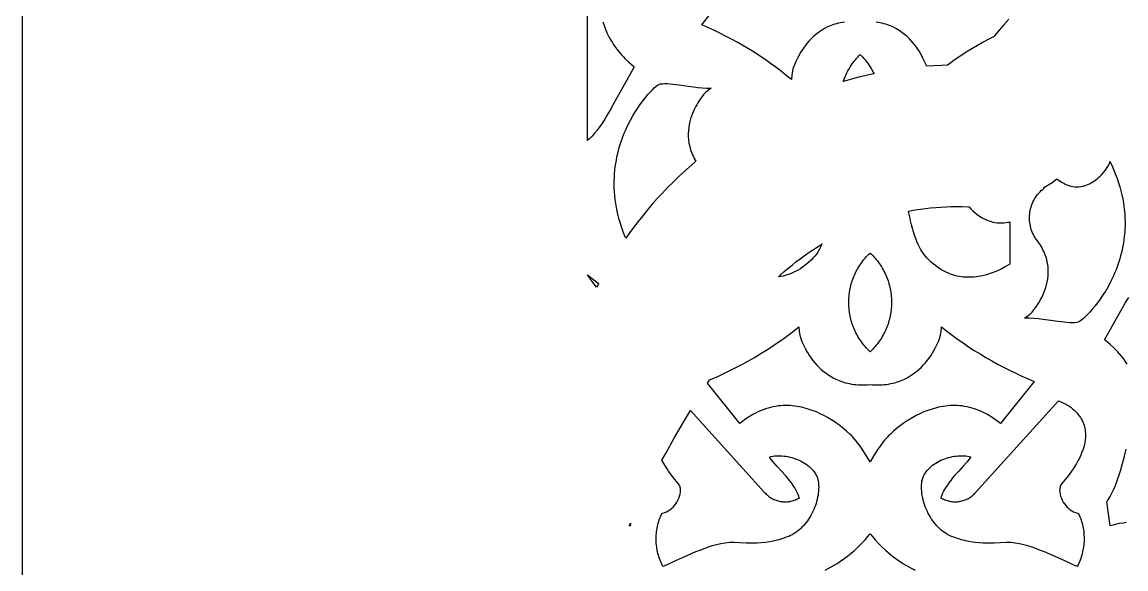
# Model space of a CAD drawing. Extents: x -350 to 350, y -780 to 780.
# Drawn here: x -350 to -193.8, y 438.1 to 515.5 of the extents above; entities that cross this region are included whole.
import ezdxf

# ---------------------------------------------------------------- set-up
doc = ezdxf.new("R2010")
doc.units = 0
doc.layers.add('BITMAP_LAYER', color=18, linetype='CONTINUOUS')
doc.layers.add('LAYER_1', color=18, linetype='CONTINUOUS')

msp = doc.modelspace()

# ---------------------------------------------------------------- linework, layer by layer
at = {"layer": 'BITMAP_LAYER'}
msp.add_lwpolyline([(-350, -780), (350, -780), (350, 780), (-350, 780)], close=True, dxfattribs=at)
at = {"layer": 'LAYER_1'}
for points in [[(-267.8, 515.49), (-267.64, 514.95), (-267.45, 514.44), (-267.25, 513.95), (-267.02, 513.48), (-266.77, 513.03), (-266.52, 512.6), (-266.25, 512.19), (-265.98, 511.81), (-265.71, 511.45), (-265.43, 511.12), (-265.17, 510.81), (-264.9, 510.52), (-264.65, 510.26), (-264.2, 509.82), (-263.82, 509.48), (-263.55, 509.25), (-263.41, 509.14), (-264.44, 507.24), (-265.4, 505.48), (-266.29, 503.88), (-266.71, 503.15), (-267.12, 502.46), (-267.51, 501.81), (-267.89, 501.21), (-268.27, 500.66), (-268.63, 500.16), (-268.98, 499.71), (-269.33, 499.31), (-269.5, 499.14), (-269.67, 498.97), (-269.83, 498.82), (-270, 498.69), (-270, 535.1)], [(-233.64, 515.46), (-233.93, 515.41), (-234.22, 515.36), (-234.49, 515.3), (-234.76, 515.22), (-235.03, 515.15), (-235.28, 515.06), (-235.53, 514.96), (-235.77, 514.86), (-236.01, 514.76), (-236.46, 514.52), (-236.89, 514.27), (-237.29, 513.99), (-237.67, 513.7), (-238.02, 513.39), (-238.35, 513.08), (-238.66, 512.75), (-238.94, 512.42), (-239.21, 512.08), (-239.45, 511.75), (-239.68, 511.42), (-239.88, 511.09), (-240.06, 510.77), (-240.23, 510.46), (-240.51, 509.88), (-240.72, 509.38), (-240.87, 508.97), (-241, 508.53), (-241.05, 508.23), (-241.08, 507.92), (-241.14, 507.32), (-241.86, 507.91), (-242.6, 508.49), (-243.34, 509.05), (-244.09, 509.6), (-244.86, 510.14), (-245.63, 510.66), (-246.41, 511.17), (-247.2, 511.66), (-248, 512.14), (-248.81, 512.6), (-249.63, 513.05), (-250.45, 513.48), (-251.28, 513.89), (-252.12, 514.29), (-252.96, 514.67), (-253.81, 515.04), (-249.2, 521.02)], [(-210.38, 515.84), (-211.07, 515.07), (-211.74, 514.29), (-212.4, 513.49), (-212.45, 513.42), (-213.18, 513.05), (-213.99, 512.6), (-214.8, 512.14), (-215.6, 511.66), (-216.39, 511.17), (-217.17, 510.66), (-217.95, 510.14), (-218.71, 509.6), (-219.07, 509.33), (-219.89, 509.31), (-220.97, 509.26), (-222.01, 509.19), (-222.08, 509.38), (-222.29, 509.88), (-222.57, 510.46), (-222.74, 510.77), (-222.92, 511.09), (-223.13, 511.42), (-223.35, 511.75), (-223.59, 512.08), (-223.86, 512.42), (-224.14, 512.75), (-224.45, 513.08), (-224.78, 513.39), (-225.13, 513.7), (-225.51, 513.99), (-225.91, 514.27), (-226.34, 514.52), (-226.79, 514.76), (-227.03, 514.86), (-227.27, 514.96), (-227.52, 515.06), (-227.78, 515.15), (-228.04, 515.22), (-228.31, 515.3), (-228.59, 515.36), (-228.87, 515.41), (-229.16, 515.46)], [(-193.61, 467.04), (-193.89, 467.45), (-194.17, 467.83), (-194.45, 468.19), (-194.73, 468.52), (-195.01, 468.83), (-195.28, 469.12), (-195.54, 469.38), (-196.02, 469.82), (-196.41, 470.16), (-196.69, 470.39), (-196.83, 470.5), (-195.76, 472.41), (-194.77, 474.16), (-193.85, 475.76), (-193.41, 476.49)], [(-193.74, 444.62), (-194.19, 444.56), (-194.66, 444.49), (-195.12, 444.39), (-195.59, 444.27), (-196.04, 444.14), (-196.49, 447.57), (-196.45, 447.64), (-196.31, 447.85), (-196.04, 448.29), (-195.79, 448.77), (-195.55, 449.26), (-195.33, 449.77), (-195.13, 450.3), (-194.94, 450.84), (-194.76, 451.38), (-194.59, 451.93), (-194.29, 453), (-194.01, 454.04), (-193.77, 454.99)], [(-236.38, 437.87), (-235.93, 438.11), (-235.49, 438.35), (-235.07, 438.59), (-234.66, 438.84), (-234.27, 439.1), (-233.89, 439.36), (-233.53, 439.62), (-233.18, 439.89), (-232.85, 440.16), (-232.23, 440.69), (-231.67, 441.21), (-231.17, 441.71), (-230.72, 442.19), (-230.34, 442.64), (-230, 443.05), (-229.67, 442.64), (-229.28, 442.19), (-228.84, 441.71), (-228.33, 441.21), (-227.77, 440.69), (-227.15, 440.16), (-226.82, 439.89), (-226.48, 439.62), (-226.11, 439.36), (-225.74, 439.1), (-225.35, 438.84), (-224.94, 438.59), (-224.52, 438.35), (-224.08, 438.11), (-223.62, 437.87)]]:
    msp.add_lwpolyline(points, dxfattribs=at)
for points in [[(-231.22, 510.67), (-231.05, 510.48), (-230.88, 510.3), (-230.72, 510.11), (-230.56, 509.91), (-230.41, 509.72), (-230.26, 509.52), (-230.12, 509.31), (-229.99, 509.11), (-229.86, 508.9), (-229.74, 508.69), (-229.62, 508.48), (-229.51, 508.26), (-229.45, 508.13), (-229.51, 508.12), (-230.55, 507.89), (-231.59, 507.64), (-232.62, 507.37), (-233.64, 507.08), (-233.8, 507.03), (-233.76, 507.15), (-233.68, 507.37), (-233.59, 507.6), (-233.5, 507.82), (-233.4, 508.04), (-233.29, 508.26), (-233.18, 508.48), (-233.06, 508.69), (-232.94, 508.9), (-232.81, 509.11), (-232.68, 509.31), (-232.54, 509.52), (-232.39, 509.72), (-232.24, 509.91), (-232.09, 510.11), (-231.92, 510.3), (-231.76, 510.48), (-231.58, 510.67), (-231.4, 510.85)], [(-258.7, 506.74), (-258.33, 506.71), (-257.93, 506.67), (-257.05, 506.55), (-256.06, 506.41), (-254.97, 506.27), (-254.38, 506.2), (-253.77, 506.15), (-253.13, 506.1), (-252.47, 506.08), (-252.86, 505.81), (-253.24, 505.53), (-253.33, 505.43), (-253.52, 505.23), (-253.76, 504.92), (-254.05, 504.52), (-254.37, 504.04), (-254.53, 503.76), (-254.69, 503.47), (-254.85, 503.16), (-255, 502.83), (-255.14, 502.49), (-255.28, 502.13), (-255.4, 501.75), (-255.51, 501.36), (-255.59, 500.96), (-255.66, 500.55), (-255.71, 500.12), (-255.73, 499.68), (-255.73, 499.24), (-255.7, 498.78), (-255.63, 498.32), (-255.53, 497.85), (-255.47, 497.61), (-255.4, 497.37), (-255.32, 497.13), (-255.22, 496.89), (-255.12, 496.65), (-255.01, 496.41), (-254.89, 496.16), (-254.75, 495.92), (-254.66, 495.76), (-254.82, 495.63), (-255.61, 494.94), (-256.4, 494.23), (-257.17, 493.5), (-257.92, 492.77), (-258.67, 492.02), (-259.4, 491.25), (-260.12, 490.47), (-260.82, 489.67), (-261.51, 488.87), (-262.18, 488.04), (-262.84, 487.21), (-263.49, 486.36), (-264.12, 485.5), (-264.57, 484.86), (-264.69, 485.14), (-264.93, 485.75), (-265.14, 486.34), (-265.33, 486.93), (-265.5, 487.52), (-265.65, 488.09), (-265.78, 488.67), (-265.9, 489.23), (-265.99, 489.79), (-266.07, 490.34), (-266.13, 490.88), (-266.17, 491.42), (-266.2, 491.95), (-266.21, 492.47), (-266.21, 492.99), (-266.19, 493.5), (-266.16, 494), (-266.12, 494.49), (-266.06, 494.97), (-265.99, 495.45), (-265.91, 495.92), (-265.82, 496.38), (-265.72, 496.83), (-265.61, 497.27), (-265.49, 497.7), (-265.37, 498.13), (-265.23, 498.55), (-265.09, 498.95), (-264.94, 499.35), (-264.78, 499.74), (-264.62, 500.12), (-264.28, 500.85), (-263.93, 501.55), (-263.57, 502.2), (-263.2, 502.81), (-262.82, 503.38), (-262.45, 503.91), (-262.09, 504.39), (-261.74, 504.83), (-261.41, 505.23), (-261.09, 505.57), (-260.8, 505.87), (-260.55, 506.13), (-260.32, 506.33), (-260.14, 506.48), (-260, 506.58), (-259.91, 506.63), (-259.78, 506.67), (-259.65, 506.69), (-259.36, 506.73), (-259.04, 506.75)], [(-195.77, 495.11), (-195.5, 494.5), (-195.26, 493.9), (-195.04, 493.3), (-194.84, 492.71), (-194.66, 492.13), (-194.51, 491.55), (-194.37, 490.98), (-194.25, 490.41), (-194.16, 489.85), (-194.08, 489.3), (-194.01, 488.76), (-193.97, 488.22), (-193.94, 487.69), (-193.93, 487.17), (-193.93, 486.65), (-193.95, 486.15), (-193.98, 485.65), (-194.03, 485.15), (-194.08, 484.67), (-194.15, 484.19), (-194.24, 483.73), (-194.33, 483.27), (-194.43, 482.82), (-194.55, 482.37), (-194.67, 481.94), (-194.8, 481.51), (-194.94, 481.1), (-195.09, 480.69), (-195.25, 480.29), (-195.41, 479.9), (-195.58, 479.52), (-195.92, 478.79), (-196.29, 478.1), (-196.67, 477.44), (-197.05, 476.83), (-197.44, 476.26), (-197.82, 475.73), (-198.2, 475.25), (-198.56, 474.81), (-198.91, 474.42), (-199.23, 474.07), (-199.53, 473.77), (-199.8, 473.52), (-200.03, 473.31), (-200.22, 473.16), (-200.37, 473.06), (-200.46, 473.01), (-200.59, 472.98), (-200.73, 472.95), (-201.03, 472.91), (-201.36, 472.9), (-201.71, 472.9), (-202.1, 472.93), (-202.51, 472.97), (-203.42, 473.09), (-204.45, 473.23), (-205.58, 473.38), (-206.19, 473.44), (-206.82, 473.49), (-207.48, 473.54), (-208.17, 473.57), (-207.77, 473.83), (-207.37, 474.11), (-207.27, 474.21), (-207.09, 474.41), (-206.83, 474.72), (-206.53, 475.12), (-206.2, 475.6), (-206.04, 475.88), (-205.87, 476.17), (-205.71, 476.48), (-205.55, 476.81), (-205.4, 477.15), (-205.26, 477.52), (-205.13, 477.89), (-205.02, 478.28), (-204.93, 478.68), (-204.86, 479.1), (-204.81, 479.52), (-204.79, 479.96), (-204.79, 480.41), (-204.82, 480.86), (-204.89, 481.32), (-204.99, 481.79), (-205.06, 482.03), (-205.13, 482.27), (-205.22, 482.51), (-205.31, 482.75), (-205.42, 482.99), (-205.54, 483.24), (-205.67, 483.48), (-205.81, 483.73), (-205.96, 483.97), (-206.12, 484.22), (-206.3, 484.47), (-206.49, 484.71), (-206.63, 484.93), (-206.77, 485.16), (-206.89, 485.39), (-207, 485.62), (-207.1, 485.85), (-207.19, 486.09), (-207.26, 486.34), (-207.32, 486.58), (-207.37, 486.82), (-207.41, 487.07), (-207.43, 487.32), (-207.45, 487.57), (-207.45, 487.81), (-207.44, 488.06), (-207.42, 488.31), (-207.39, 488.55), (-207.35, 488.8), (-207.29, 489.04), (-207.23, 489.28), (-207.15, 489.51), (-207.06, 489.75), (-206.96, 489.97), (-206.85, 490.2), (-206.73, 490.42), (-206.6, 490.63), (-206.45, 490.84), (-206.3, 491.04), (-206.14, 491.24), (-205.96, 491.42), (-205.78, 491.61), (-205.58, 491.78), (-205.37, 491.94), (-205.48, 492.01), (-205.34, 492.09), (-204.26, 492.77), (-203.58, 493.26), (-203.41, 493.14), (-203.23, 493.01), (-203.03, 492.88), (-202.83, 492.76), (-202.61, 492.64), (-202.39, 492.53), (-202.15, 492.43), (-201.86, 492.32), (-201.58, 492.23), (-201.3, 492.18), (-201.02, 492.14), (-200.74, 492.13), (-200.47, 492.14), (-200.2, 492.17), (-199.94, 492.21), (-199.69, 492.28), (-199.43, 492.36), (-199.19, 492.46), (-198.95, 492.57), (-198.72, 492.69), (-198.49, 492.82), (-198.27, 492.97), (-198.06, 493.12), (-197.86, 493.28), (-197.67, 493.44), (-197.48, 493.62), (-197.31, 493.79), (-196.99, 494.15), (-196.71, 494.5), (-196.47, 494.85), (-196.28, 495.17), (-196.14, 495.47), (-196.09, 495.6), (-196.06, 495.72)], [(-217.02, 489.34), (-216.08, 489.32), (-216, 489.32), (-215.76, 489.04), (-215.47, 488.76), (-215.17, 488.49), (-214.84, 488.23), (-214.5, 487.99), (-214.13, 487.77), (-213.74, 487.57), (-213.33, 487.38), (-212.89, 487.22), (-212.62, 487.14), (-212.33, 487.09), (-212.03, 487.05), (-211.72, 487.03), (-211.4, 487.03), (-211.06, 487.05), (-210.73, 487.08), (-210.38, 487.13), (-210.24, 487.16), (-210.24, 481.19), (-210.54, 481), (-210.99, 480.75), (-211.46, 480.5), (-211.96, 480.27), (-212.47, 480.05), (-213, 479.86), (-213.55, 479.69), (-214.11, 479.54), (-214.39, 479.48), (-214.68, 479.43), (-214.97, 479.39), (-215.27, 479.36), (-215.56, 479.34), (-215.86, 479.33), (-216.16, 479.33), (-216.46, 479.34), (-216.77, 479.36), (-217.07, 479.4), (-217.38, 479.44), (-217.68, 479.51), (-217.99, 479.58), (-218.3, 479.67), (-218.61, 479.78), (-218.91, 479.9), (-219.22, 480.04), (-219.53, 480.19), (-219.84, 480.36), (-220.14, 480.55), (-220.45, 480.75), (-220.75, 480.98), (-221.06, 481.22), (-221.36, 481.48), (-221.66, 481.76), (-221.96, 482.07), (-222.18, 482.32), (-222.4, 482.6), (-222.61, 482.91), (-222.81, 483.24), (-223, 483.6), (-223.19, 483.98), (-223.37, 484.39), (-223.54, 484.82), (-223.7, 485.28), (-223.85, 485.75), (-224, 486.25), (-224.14, 486.77), (-224.27, 487.32), (-224.4, 487.88), (-224.51, 488.47), (-224.56, 488.71), (-224.32, 488.76), (-223.61, 488.88), (-222.89, 488.99), (-222.17, 489.08), (-221.44, 489.16), (-220.71, 489.23), (-219.98, 489.28), (-219.25, 489.32), (-218.51, 489.34), (-217.77, 489.35)], [(-236.82, 483.98), (-237, 483.6), (-237.19, 483.24), (-237.4, 482.91), (-237.61, 482.6), (-237.82, 482.32), (-238.05, 482.07), (-238.35, 481.76), (-238.65, 481.48), (-238.95, 481.22), (-239.25, 480.98), (-239.56, 480.75), (-239.86, 480.55), (-240.17, 480.36), (-240.48, 480.19), (-240.78, 480.04), (-241.09, 479.9), (-241.4, 479.78), (-241.71, 479.67), (-242.02, 479.58), (-242.32, 479.51), (-242.63, 479.44), (-242.93, 479.4), (-242.98, 479.39), (-242.68, 479.67), (-242.14, 480.15), (-241.6, 480.62), (-241.05, 481.07), (-240.49, 481.51), (-239.92, 481.95), (-239.35, 482.37), (-238.76, 482.78), (-238.17, 483.18), (-237.57, 483.57), (-236.97, 483.95), (-236.78, 484.06)], [(-229.82, 482.59), (-229.64, 482.41), (-229.46, 482.22), (-229.29, 482.03), (-229.13, 481.84), (-228.97, 481.64), (-228.82, 481.44), (-228.68, 481.24), (-228.54, 481.03), (-228.41, 480.83), (-228.28, 480.62), (-228.16, 480.4), (-228.04, 480.19), (-227.93, 479.97), (-227.83, 479.75), (-227.73, 479.52), (-227.64, 479.3), (-227.55, 479.07), (-227.47, 478.85), (-227.4, 478.62), (-227.33, 478.39), (-227.27, 478.15), (-227.16, 477.69), (-227.08, 477.21), (-227.02, 476.74), (-226.99, 476.26), (-226.97, 475.78), (-226.99, 475.31), (-227.02, 474.83), (-227.08, 474.36), (-227.16, 473.88), (-227.21, 473.65), (-227.27, 473.42), (-227.33, 473.18), (-227.4, 472.95), (-227.47, 472.72), (-227.55, 472.49), (-227.64, 472.27), (-227.73, 472.04), (-227.83, 471.82), (-227.93, 471.6), (-228.04, 471.38), (-228.16, 471.17), (-228.28, 470.95), (-228.41, 470.74), (-228.54, 470.53), (-228.68, 470.33), (-228.82, 470.13), (-228.97, 469.93), (-229.13, 469.73), (-229.29, 469.54), (-229.46, 469.35), (-229.64, 469.16), (-229.82, 468.98), (-230, 468.8), (-230.19, 468.98), (-230.37, 469.16), (-230.54, 469.35), (-230.71, 469.54), (-230.87, 469.73), (-231.03, 469.93), (-231.18, 470.13), (-231.33, 470.33), (-231.47, 470.53), (-231.6, 470.74), (-231.73, 470.95), (-231.85, 471.17), (-231.96, 471.38), (-232.07, 471.6), (-232.18, 471.82), (-232.27, 472.04), (-232.36, 472.27), (-232.45, 472.49), (-232.53, 472.72), (-232.6, 472.95), (-232.67, 473.18), (-232.73, 473.42), (-232.79, 473.65), (-232.84, 473.88), (-232.92, 474.36), (-232.98, 474.83), (-233.02, 475.31), (-233.03, 475.78), (-233.02, 476.26), (-232.98, 476.74), (-232.92, 477.21), (-232.84, 477.69), (-232.73, 478.15), (-232.67, 478.39), (-232.6, 478.62), (-232.53, 478.85), (-232.45, 479.07), (-232.36, 479.3), (-232.27, 479.52), (-232.18, 479.75), (-232.07, 479.97), (-231.96, 480.19), (-231.85, 480.4), (-231.73, 480.62), (-231.6, 480.83), (-231.47, 481.03), (-231.33, 481.24), (-231.18, 481.44), (-231.03, 481.64), (-230.87, 481.84), (-230.71, 482.03), (-230.54, 482.22), (-230.37, 482.41), (-230.19, 482.59), (-230, 482.77)], [(-268.43, 478.45), (-268.6, 478.14), (-268.7, 477.93), (-269.32, 478.74), (-270, 479.68)], [(-219.16, 471.73), (-218.4, 471.16), (-217.63, 470.59), (-216.85, 470.04), (-216.06, 469.51), (-215.26, 468.98), (-214.45, 468.48), (-213.63, 467.98), (-212.8, 467.51), (-211.96, 467.04), (-211.12, 466.6), (-210.26, 466.17), (-209.4, 465.75), (-208.54, 465.35), (-207.66, 464.97), (-206.78, 464.6), (-211.56, 458.63), (-211.92, 458.92), (-212.29, 459.2), (-212.66, 459.46), (-213.03, 459.69), (-213.4, 459.91), (-213.76, 460.11), (-214.13, 460.29), (-214.49, 460.45), (-214.85, 460.59), (-215.21, 460.72), (-215.57, 460.83), (-215.93, 460.92), (-216.28, 461), (-216.63, 461.07), (-216.98, 461.12), (-217.33, 461.15), (-217.68, 461.17), (-218.02, 461.18), (-218.36, 461.18), (-218.69, 461.17), (-219.02, 461.14), (-219.35, 461.11), (-219.68, 461.06), (-220, 461), (-220.31, 460.94), (-220.63, 460.86), (-221.24, 460.69), (-221.83, 460.49), (-222.4, 460.27), (-222.95, 460.02), (-223.47, 459.76), (-223.97, 459.48), (-224.45, 459.2), (-224.89, 458.91), (-225.31, 458.63), (-225.7, 458.34), (-226.06, 458.07), (-226.67, 457.56), (-227.14, 457.14), (-227.46, 456.83), (-227.61, 456.67), (-227.96, 456.27), (-228.28, 455.86), (-228.59, 455.43), (-228.89, 455), (-229.46, 454.11), (-230, 453.2), (-230.55, 454.11), (-231.12, 455), (-231.41, 455.43), (-231.72, 455.86), (-232.05, 456.27), (-232.39, 456.67), (-232.54, 456.83), (-232.86, 457.14), (-233.33, 457.56), (-233.95, 458.07), (-234.3, 458.34), (-234.69, 458.63), (-235.11, 458.91), (-235.56, 459.2), (-236.03, 459.48), (-236.53, 459.76), (-237.06, 460.02), (-237.61, 460.27), (-238.18, 460.49), (-238.77, 460.69), (-239.38, 460.86), (-239.69, 460.94), (-240.01, 461), (-240.33, 461.06), (-240.65, 461.11), (-240.98, 461.14), (-241.31, 461.17), (-241.65, 461.18), (-241.99, 461.18), (-242.33, 461.17), (-242.67, 461.15), (-243.02, 461.12), (-243.37, 461.07), (-243.72, 461), (-244.08, 460.92), (-244.43, 460.83), (-244.79, 460.72), (-245.15, 460.59), (-245.52, 460.45), (-245.88, 460.29), (-246.24, 460.11), (-246.61, 459.91), (-246.98, 459.69), (-247.34, 459.46), (-247.71, 459.2), (-248.08, 458.92), (-248.45, 458.63), (-253.02, 464.35), (-252.72, 464.81), (-252.34, 464.97), (-251.47, 465.35), (-250.6, 465.75), (-249.74, 466.17), (-248.89, 466.6), (-248.04, 467.04), (-247.21, 467.51), (-246.38, 467.98), (-245.56, 468.48), (-244.75, 468.98), (-243.95, 469.51), (-243.15, 470.04), (-242.37, 470.59), (-241.6, 471.16), (-240.84, 471.73), (-240.1, 472.32), (-240.03, 471.72), (-240, 471.42), (-239.95, 471.12), (-239.82, 470.68), (-239.66, 470.27), (-239.44, 469.76), (-239.15, 469.19), (-238.98, 468.88), (-238.79, 468.55), (-238.58, 468.23), (-238.35, 467.89), (-238.09, 467.56), (-237.82, 467.22), (-237.52, 466.89), (-237.2, 466.57), (-236.86, 466.25), (-236.5, 465.94), (-236.1, 465.65), (-235.69, 465.38), (-235.25, 465.12), (-234.78, 464.89), (-234.53, 464.78), (-234.28, 464.68), (-234.02, 464.58), (-233.76, 464.5), (-233.49, 464.42), (-233.21, 464.35), (-232.92, 464.28), (-232.63, 464.23), (-232.32, 464.18), (-232.02, 464.15), (-231.7, 464.12), (-231.38, 464.1), (-231.04, 464.1), (-230.7, 464.1), (-230.36, 464.12), (-230, 464.14), (-229.65, 464.12), (-229.3, 464.1), (-228.96, 464.1), (-228.63, 464.1), (-228.3, 464.12), (-227.99, 464.15), (-227.68, 464.18), (-227.38, 464.23), (-227.08, 464.28), (-226.8, 464.35), (-226.52, 464.42), (-226.25, 464.5), (-225.98, 464.58), (-225.72, 464.68), (-225.47, 464.78), (-225.23, 464.89), (-224.76, 465.12), (-224.32, 465.38), (-223.9, 465.65), (-223.51, 465.94), (-223.14, 466.25), (-222.8, 466.57), (-222.48, 466.89), (-222.18, 467.22), (-221.91, 467.56), (-221.66, 467.89), (-221.43, 468.23), (-221.22, 468.55), (-221.02, 468.88), (-220.85, 469.19), (-220.56, 469.76), (-220.34, 470.27), (-220.19, 470.68), (-220.05, 471.12), (-220.01, 471.42), (-219.97, 471.72), (-219.91, 472.32)], [(-202.6, 461.53), (-202.23, 461.34), (-202.06, 461.24), (-201.89, 461.13), (-201.62, 460.94), (-201.37, 460.74), (-201.15, 460.54), (-200.93, 460.34), (-200.74, 460.14), (-200.56, 459.93), (-200.4, 459.72), (-200.25, 459.51), (-200.12, 459.29), (-200, 459.07), (-199.9, 458.85), (-199.81, 458.63), (-199.73, 458.41), (-199.67, 458.18), (-199.61, 457.96), (-199.57, 457.73), (-199.55, 457.51), (-199.53, 457.28), (-199.52, 457.05), (-199.53, 456.82), (-199.54, 456.6), (-199.56, 456.37), (-199.63, 455.92), (-199.73, 455.47), (-199.86, 455.03), (-200.02, 454.59), (-200.2, 454.17), (-200.39, 453.75), (-200.6, 453.35), (-200.82, 452.96), (-201.04, 452.59), (-201.27, 452.23), (-201.5, 451.9), (-201.94, 451.29), (-202.34, 450.78), (-202.67, 450.38), (-202.9, 450.11), (-203.01, 449.97), (-203.06, 449.85), (-203.1, 449.73), (-203.13, 449.6), (-203.16, 449.47), (-203.17, 449.33), (-203.18, 449.2), (-203.16, 448.92), (-203.12, 448.64), (-203.04, 448.36), (-202.94, 448.07), (-202.81, 447.8), (-202.67, 447.53), (-202.5, 447.28), (-202.31, 447.03), (-202.11, 446.81), (-201.9, 446.61), (-201.67, 446.43), (-201.44, 446.27), (-201.2, 446.15), (-200.92, 446.04), (-200.65, 445.94), (-200.52, 445.91), (-200.42, 445.68), (-200.32, 445.45), (-200.24, 445.23), (-200.16, 444.99), (-200.08, 444.76), (-200.01, 444.53), (-199.95, 444.29), (-199.9, 444.06), (-199.85, 443.82), (-199.82, 443.58), (-199.78, 443.34), (-199.76, 443.1), (-199.74, 442.86), (-199.73, 442.62), (-199.72, 442.38), (-199.72, 442.14), (-199.73, 441.9), (-199.75, 441.66), (-199.77, 441.42), (-199.8, 441.18), (-199.84, 440.94), (-199.88, 440.71), (-199.93, 440.47), (-199.99, 440.23), (-200.05, 440), (-200.12, 439.77), (-200.2, 439.54), (-200.28, 439.31), (-200.37, 439.08), (-200.47, 438.86), (-200.58, 438.64), (-200.69, 438.42), (-201.27, 438.66), (-201.84, 438.91), (-202.99, 439.43), (-204.15, 439.96), (-205.31, 440.46), (-205.89, 440.69), (-206.48, 440.92), (-207.07, 441.12), (-207.67, 441.31), (-208.27, 441.47), (-208.87, 441.6), (-209.49, 441.71), (-210.1, 441.79), (-210.41, 441.8), (-210.75, 441.8), (-211.53, 441.77), (-212.44, 441.72), (-212.94, 441.71), (-213.46, 441.7), (-214.01, 441.72), (-214.59, 441.75), (-215.19, 441.81), (-215.81, 441.9), (-216.45, 442.03), (-216.78, 442.11), (-217.11, 442.2), (-217.45, 442.3), (-217.79, 442.41), (-218.14, 442.54), (-218.49, 442.67), (-218.75, 442.79), (-218.99, 442.91), (-219.24, 443.06), (-219.47, 443.21), (-219.71, 443.38), (-219.93, 443.56), (-220.15, 443.75), (-220.36, 443.96), (-220.56, 444.17), (-220.76, 444.4), (-220.95, 444.63), (-221.13, 444.87), (-221.3, 445.12), (-221.46, 445.38), (-221.62, 445.64), (-221.77, 445.91), (-221.9, 446.18), (-222.03, 446.46), (-222.15, 446.75), (-222.26, 447.03), (-222.35, 447.32), (-222.44, 447.61), (-222.51, 447.91), (-222.58, 448.2), (-222.63, 448.49), (-222.67, 448.79), (-222.7, 449.08), (-222.72, 449.37), (-222.72, 449.65), (-222.71, 449.94), (-222.69, 450.22), (-222.66, 450.5), (-222.61, 450.73), (-222.54, 450.96), (-222.45, 451.18), (-222.35, 451.4), (-222.22, 451.61), (-222.08, 451.82), (-221.93, 452.01), (-221.76, 452.2), (-221.57, 452.39), (-221.38, 452.56), (-221.17, 452.73), (-220.95, 452.88), (-220.72, 453.03), (-220.48, 453.17), (-220.23, 453.31), (-219.98, 453.43), (-219.72, 453.54), (-219.45, 453.64), (-219.18, 453.74), (-218.91, 453.82), (-218.64, 453.89), (-218.36, 453.95), (-218.08, 454), (-217.81, 454.04), (-217.53, 454.07), (-217.26, 454.08), (-216.99, 454.08), (-216.73, 454.07), (-216.47, 454.05), (-216.22, 454.02), (-215.98, 453.97), (-215.74, 453.91), (-216.01, 453.57), (-216.29, 453.23), (-216.87, 452.57), (-217.46, 451.92), (-218.05, 451.26), (-218.33, 450.93), (-218.6, 450.59), (-218.87, 450.25), (-219.11, 449.89), (-219.35, 449.53), (-219.56, 449.16), (-219.75, 448.78), (-219.91, 448.38), (-219.98, 448.16), (-220, 448.08), (-219.89, 448.08), (-219.74, 448), (-219.58, 447.92), (-219.43, 447.85), (-219.27, 447.79), (-219.11, 447.74), (-218.95, 447.69), (-218.79, 447.65), (-218.63, 447.62), (-218.47, 447.59), (-218.31, 447.58), (-218.14, 447.56), (-217.98, 447.56), (-217.82, 447.56), (-217.65, 447.57), (-217.49, 447.59), (-217.33, 447.61), (-217.17, 447.65), (-217.01, 447.68), (-216.85, 447.73), (-216.7, 447.78), (-216.55, 447.84), (-216.4, 447.9), (-216.25, 447.97), (-216.1, 448.05), (-215.96, 448.13), (-215.82, 448.22), (-215.68, 448.32), (-215.55, 448.42), (-215.43, 448.53), (-215.3, 448.65), (-215.18, 448.77), (-215.07, 448.9), (-203.35, 461.85)], [(-244.94, 448.9), (-244.82, 448.77), (-244.7, 448.65), (-244.58, 448.53), (-244.45, 448.42), (-244.32, 448.32), (-244.18, 448.22), (-244.04, 448.13), (-243.9, 448.05), (-243.76, 447.97), (-243.61, 447.9), (-243.46, 447.84), (-243.31, 447.78), (-243.15, 447.73), (-242.99, 447.68), (-242.83, 447.65), (-242.68, 447.61), (-242.51, 447.59), (-242.35, 447.57), (-242.19, 447.56), (-242.03, 447.56), (-241.86, 447.56), (-241.7, 447.58), (-241.54, 447.59), (-241.37, 447.62), (-241.21, 447.65), (-241.05, 447.69), (-240.89, 447.74), (-240.73, 447.79), (-240.57, 447.85), (-240.42, 447.92), (-240.27, 448), (-240.12, 448.08), (-240.01, 448.08), (-240.02, 448.16), (-240.09, 448.38), (-240.26, 448.78), (-240.45, 449.16), (-240.66, 449.53), (-240.89, 449.89), (-241.14, 450.25), (-241.4, 450.59), (-241.68, 450.93), (-241.96, 451.26), (-242.54, 451.92), (-243.14, 452.57), (-243.72, 453.23), (-243.99, 453.57), (-244.26, 453.91), (-244.03, 453.97), (-243.78, 454.02), (-243.53, 454.05), (-243.27, 454.07), (-243.01, 454.08), (-242.74, 454.08), (-242.47, 454.07), (-242.2, 454.04), (-241.92, 454), (-241.64, 453.95), (-241.37, 453.89), (-241.09, 453.82), (-240.82, 453.74), (-240.55, 453.64), (-240.29, 453.54), (-240.03, 453.43), (-239.77, 453.31), (-239.53, 453.17), (-239.29, 453.03), (-239.06, 452.88), (-238.84, 452.73), (-238.63, 452.56), (-238.43, 452.39), (-238.25, 452.2), (-238.08, 452.01), (-237.92, 451.82), (-237.78, 451.61), (-237.66, 451.4), (-237.55, 451.18), (-237.46, 450.96), (-237.4, 450.73), (-237.35, 450.5), (-237.31, 450.22), (-237.29, 449.94), (-237.28, 449.65), (-237.29, 449.37), (-237.3, 449.08), (-237.33, 448.79), (-237.37, 448.49), (-237.43, 448.2), (-237.49, 447.91), (-237.57, 447.61), (-237.65, 447.32), (-237.75, 447.03), (-237.86, 446.75), (-237.97, 446.46), (-238.1, 446.18), (-238.24, 445.91), (-238.38, 445.64), (-238.54, 445.38), (-238.7, 445.12), (-238.88, 444.87), (-239.06, 444.63), (-239.25, 444.4), (-239.44, 444.17), (-239.65, 443.96), (-239.86, 443.75), (-240.07, 443.56), (-240.3, 443.38), (-240.53, 443.21), (-240.77, 443.06), (-241.01, 442.91), (-241.26, 442.79), (-241.51, 442.67), (-241.86, 442.54), (-242.21, 442.41), (-242.55, 442.3), (-242.89, 442.2), (-243.22, 442.11), (-243.55, 442.03), (-244.2, 441.9), (-244.82, 441.81), (-245.42, 441.75), (-245.99, 441.72), (-246.54, 441.7), (-247.07, 441.71), (-247.56, 441.72), (-248.47, 441.77), (-249.25, 441.8), (-249.59, 441.8), (-249.9, 441.79), (-250.52, 441.71), (-251.13, 441.6), (-251.74, 441.47), (-252.34, 441.31), (-252.93, 441.12), (-253.52, 440.92), (-254.11, 440.69), (-254.7, 440.46), (-255.86, 439.96), (-257.01, 439.43), (-258.16, 438.91), (-258.74, 438.66), (-259.32, 438.42), (-259.43, 438.64), (-259.53, 438.86), (-259.63, 439.08), (-259.72, 439.31), (-259.81, 439.54), (-259.88, 439.77), (-259.95, 440), (-260.02, 440.23), (-260.07, 440.47), (-260.12, 440.71), (-260.17, 440.94), (-260.2, 441.18), (-260.23, 441.42), (-260.26, 441.66), (-260.27, 441.9), (-260.28, 442.14), (-260.28, 442.38), (-260.28, 442.62), (-260.27, 442.86), (-260.25, 443.1), (-260.22, 443.34), (-260.19, 443.58), (-260.15, 443.82), (-260.1, 444.06), (-260.05, 444.29), (-259.99, 444.53), (-259.92, 444.76), (-259.85, 444.99), (-259.77, 445.23), (-259.68, 445.45), (-259.59, 445.68), (-259.48, 445.91), (-259.35, 445.94), (-259.08, 446.04), (-258.81, 446.15), (-258.57, 446.27), (-258.33, 446.43), (-258.11, 446.61), (-257.89, 446.81), (-257.69, 447.03), (-257.51, 447.28), (-257.34, 447.53), (-257.19, 447.8), (-257.06, 448.07), (-256.96, 448.36), (-256.89, 448.64), (-256.84, 448.92), (-256.83, 449.2), (-256.83, 449.33), (-256.85, 449.47), (-256.87, 449.6), (-256.9, 449.73), (-256.95, 449.85), (-257, 449.97), (-257.1, 450.11), (-257.33, 450.38), (-257.66, 450.78), (-258.06, 451.29), (-258.51, 451.9), (-258.73, 452.23), (-258.96, 452.59), (-259.19, 452.96), (-259.41, 453.35), (-259.45, 453.43), (-258.87, 454.5), (-257.66, 456.66), (-256.42, 458.82), (-255.42, 460.49)], [(-263.96, 444.14), (-264.08, 444.17), (-263.91, 444.52)]]:
    msp.add_lwpolyline(points, close=True, dxfattribs=at)

doc.saveas('drawing.dxf')
